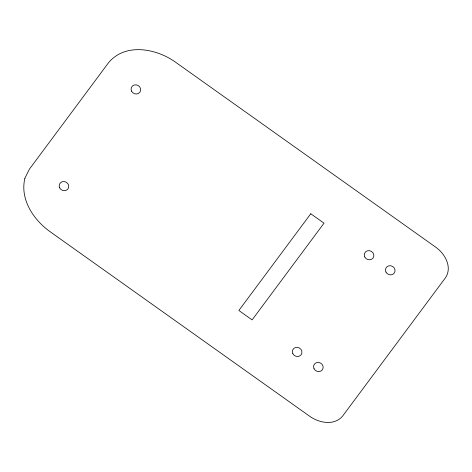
<?xml version="1.0" encoding="UTF-8"?>
<svg xmlns="http://www.w3.org/2000/svg" width="472" height="472" viewBox="0 0 472 472"><rect width="100%" height="100%" fill="white"/><g stroke="black" fill="none" stroke-linecap="round" stroke-linejoin="round"><path stroke-width="0.71" d="M24.88 178.28C19.83 199.19 33.27 219.409 49.566 231.321L309.809 416.351C319.137 423.024 334.306 425.945 342.583 416.133L445.538 277.672C452.565 267.022 444.913 253.582 435.644 247.121L175.401 62.092C156.409 48.51 125.528 42.563 108.684 62.534L29.429 169.118L24.88 178.28M310.771 213.769L238.862 310.476L252.113 319.892L324.016 223.191L310.771 213.769M59.649 187.85A4.885 4.513 28.2 0 0 67.944 188.953A4.885 4.513 28.2 0 0 64.316 181.572A4.885 4.513 28.2 0 0 59.649 187.85M131.552 91.149A4.885 4.513 28.2 0 0 139.854 92.246A4.885 4.513 28.2 0 0 136.225 84.866A4.885 4.513 28.2 0 0 131.552 91.149M364.744 256.945A4.885 4.513 28.2 0 0 373.039 258.042A4.885 4.513 28.2 0 0 369.411 250.667A4.885 4.513 28.2 0 0 364.744 256.945M385.943 272.019A4.885 4.513 28.2 0 0 394.238 273.117A4.885 4.513 28.2 0 0 390.609 265.736A4.885 4.513 28.2 0 0 385.943 272.019M292.835 353.652A4.885 4.513 28.2 0 0 301.136 354.749A4.885 4.513 28.2 0 0 297.507 347.368A4.885 4.513 28.2 0 0 292.835 353.652M314.033 368.721A4.885 4.513 28.2 0 0 322.335 369.824A4.885 4.513 28.2 0 0 318.706 362.443A4.885 4.513 28.2 0 0 314.033 368.721"/></g></svg>
